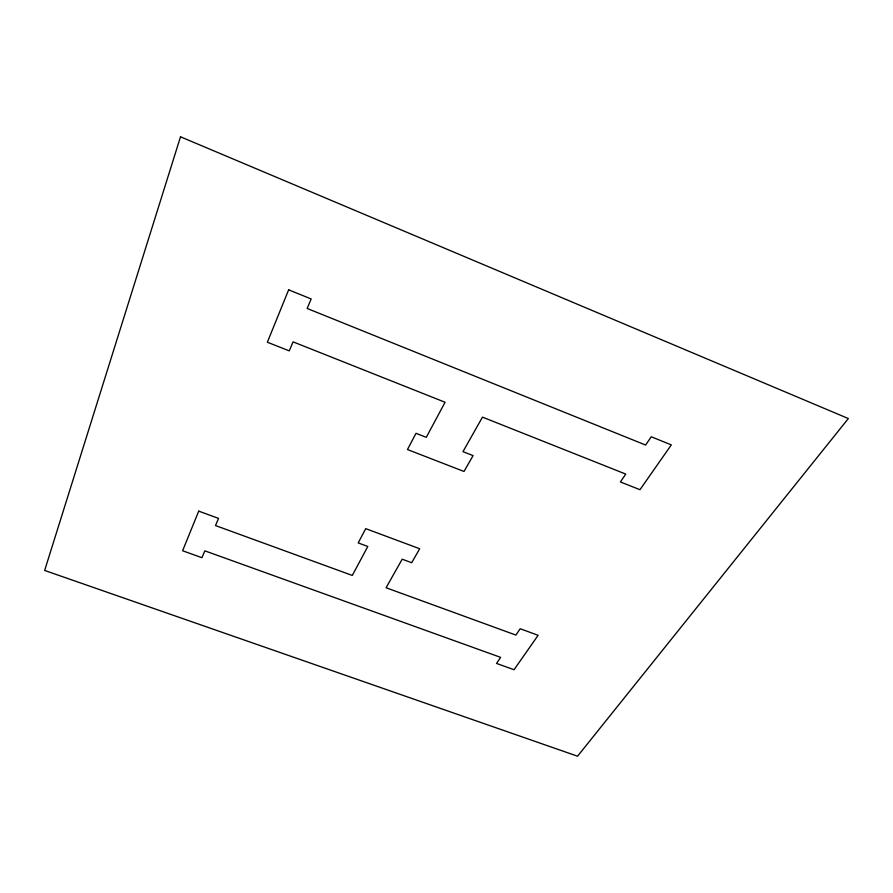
<?xml version="1.0" encoding="UTF-8"?>
<svg xmlns="http://www.w3.org/2000/svg" width="893" height="893" viewBox="0 0 893 893"><rect width="100%" height="100%" fill="white"/><g stroke="black" fill="none" stroke-linecap="round" stroke-linejoin="round"><path stroke-width="1.34" d="M180.509 136.796L44.65 570.448L577.548 756.204L848.35 418.549L180.509 136.796M198.715 511.131L182.607 550.758L201.941 557.701L204.832 550.836L500.649 657.371L496.519 663.432L514.044 669.717L538.122 635.303L520.195 628.739L515.875 635.068L386.066 587.75L402.196 559.197L411.684 562.713L419.688 548.749L365.728 528.645L358.193 542.922L367.804 546.471L352.3 575.438L215.503 525.564L218.539 518.386L198.715 511.131M288.651 289.823L267.364 342.22L289.254 350.882L293.06 341.852L445.071 402.263L426.285 437.336L416.015 433.317L407.454 449.536L463.992 471.459L473.078 455.609L462.965 451.657L482.477 417.131L625.77 474.083L620.401 481.952L639.968 489.699L671.313 444.893L651.254 436.766L645.606 445.038L307.159 308.465L311.177 298.954L288.651 289.823"/></g></svg>
